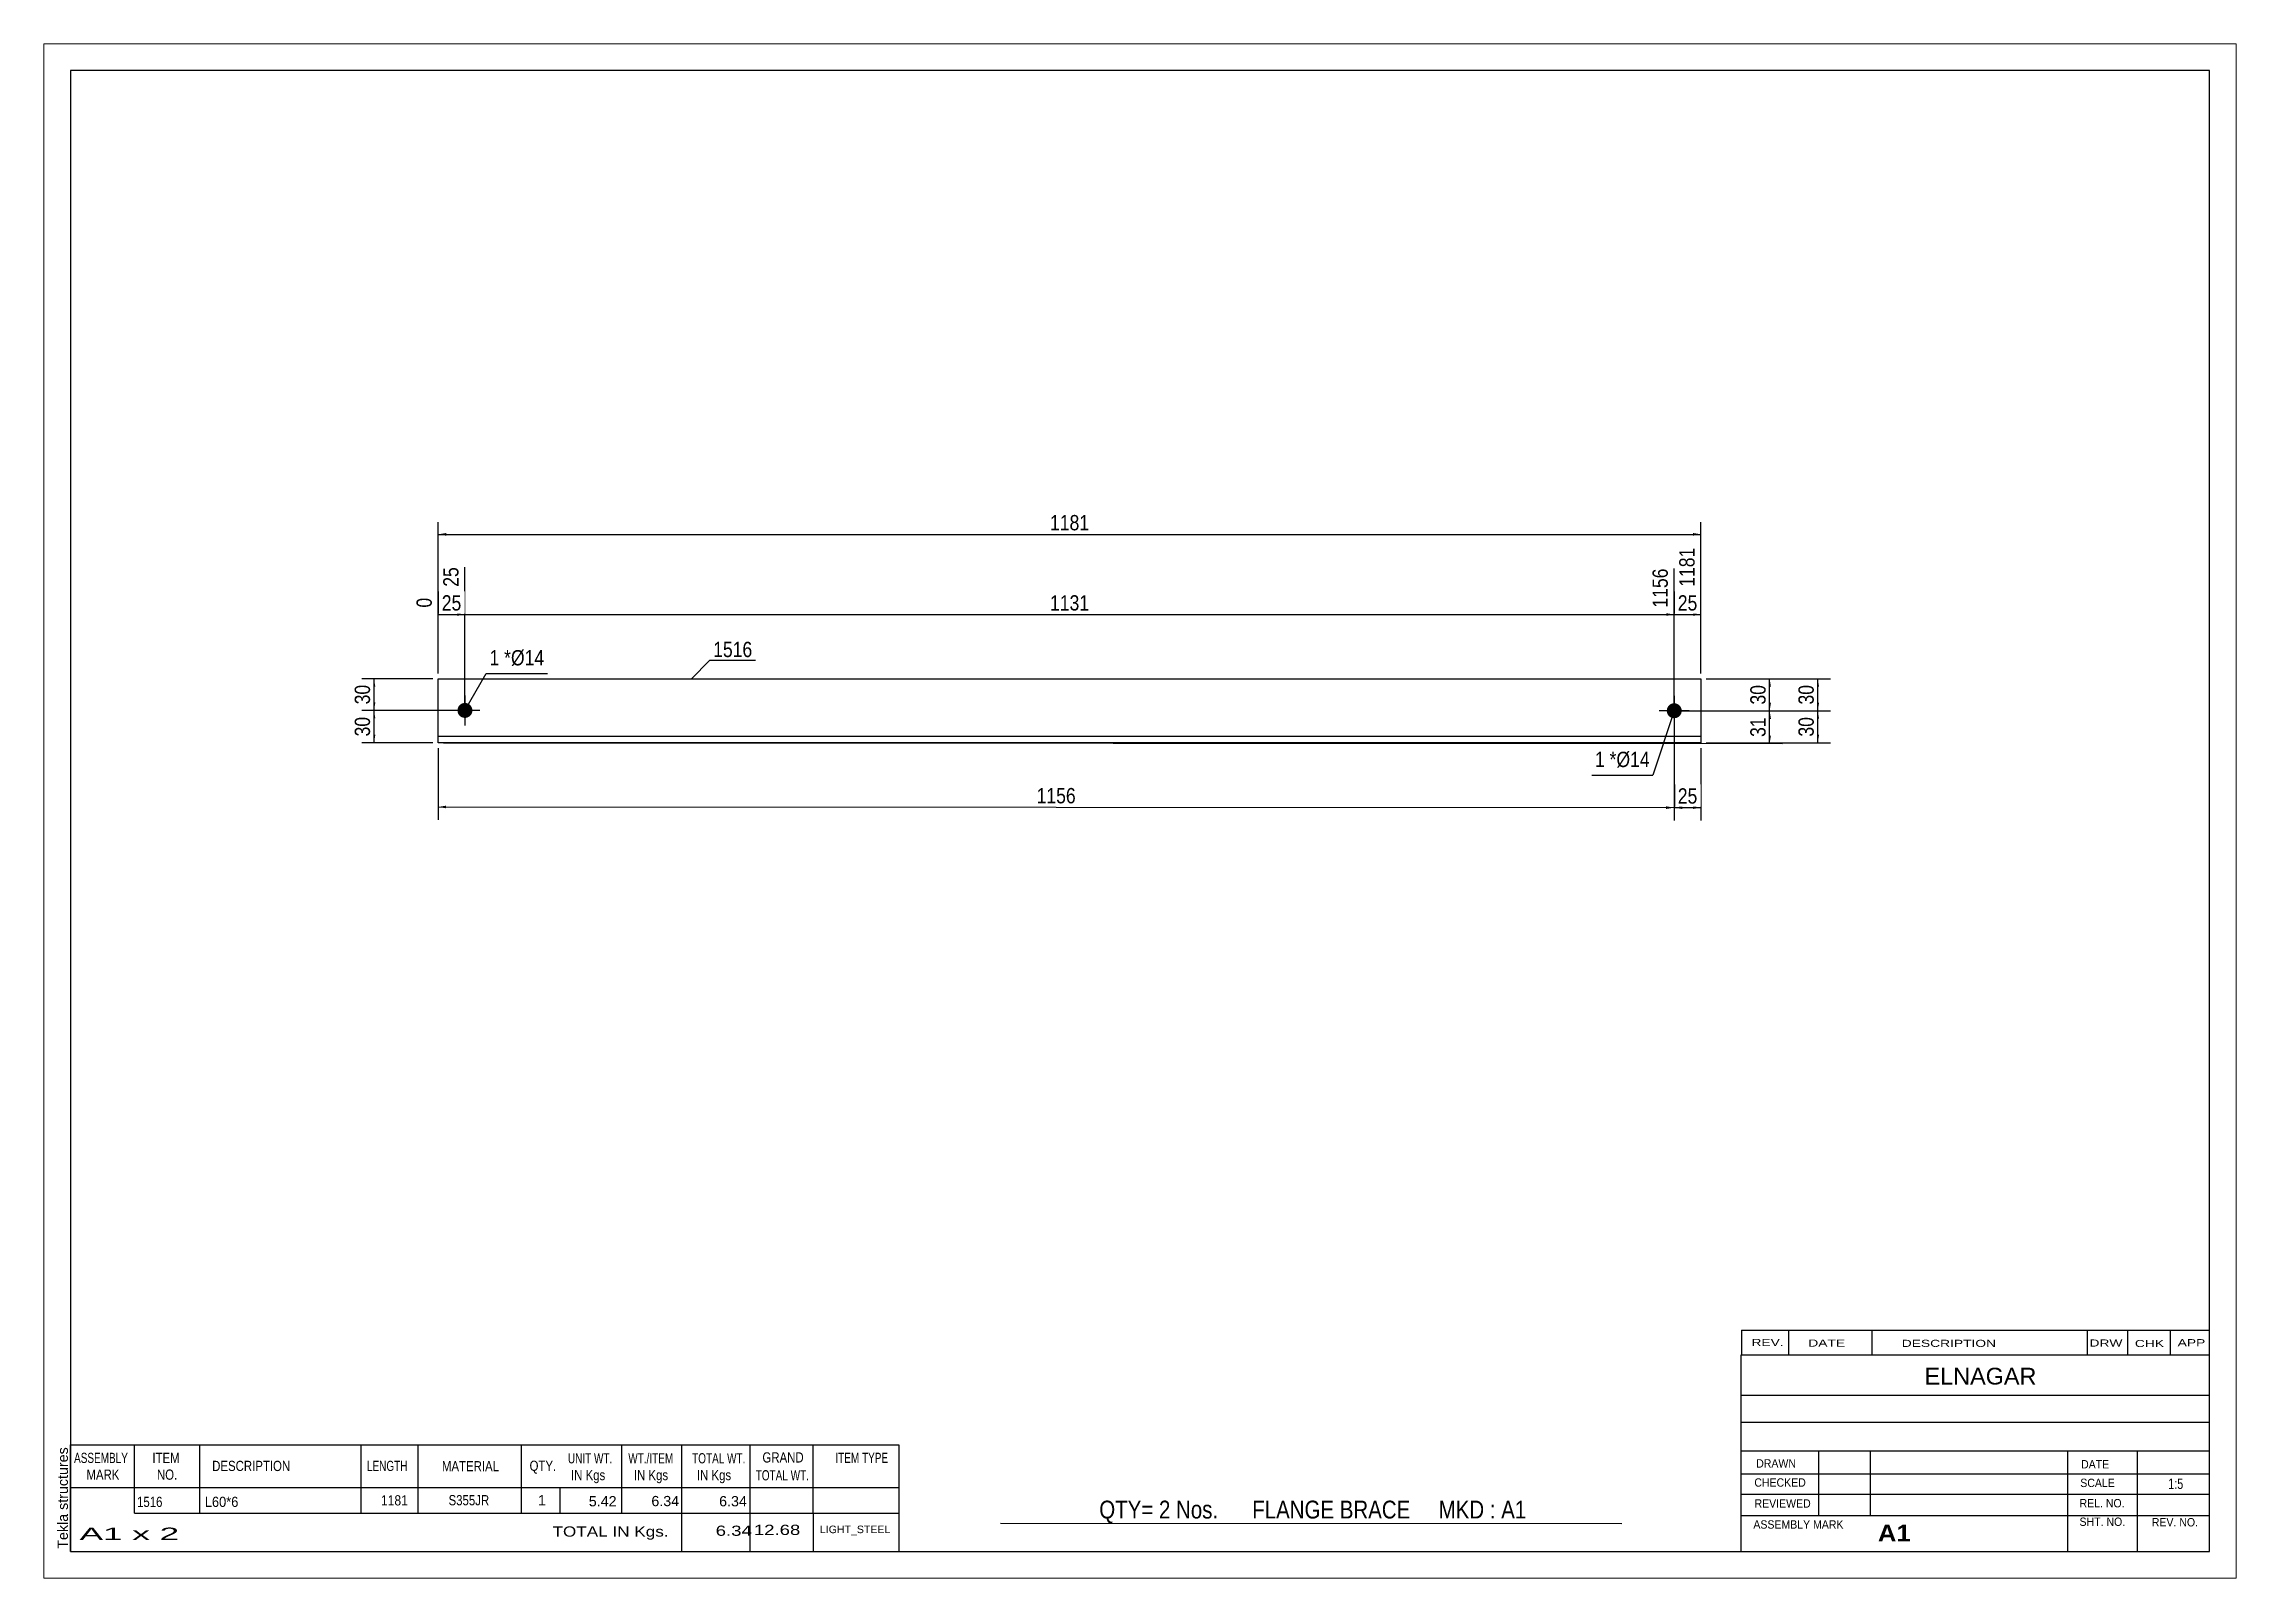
# Paper-space layout 'Layout1' of a CAD drawing. Header units: millimetres. Extents: x 0 to 410, y 0 to 287.
# The model-space entities are those that its viewports show. They can reach past a viewport. Long polylines and large blocks are cut down to what shows.
import ezdxf

# ---------------------------------------------------------------- set-up
doc = ezdxf.new("R2010")
doc.units = ezdxf.units.MM
doc.layers.add('Viewport layer', color=7, linetype='Continuous', plot=False)
doc.styles.add('Arial', font='ARIAL.TTF', dxfattribs={"height": 0.2})
doc.styles.add('Arial Bold', font='ARIALBD.TTF', dxfattribs={"height": 0.2})
doc.styles.add('Arial Narrow', font='ARIALN.TTF', dxfattribs={"height": 0.2})

# ---------------------------------------------------------------- blocks, each defined once
blk = doc.blocks.new('Unknown-629107258-1521')
at = {"color": 5, "linetype": 'Continuous'}
for p, q in [((331.25, 119.75), (-68.75, 119.75)), ((-68.75, 119.75), (-68.75, -157.25)), ((331.25, -157.25), (331.25, 119.75)), ((-68.75, -157.25), (331.25, -157.25))]:
    blk.add_line(p, q, dxfattribs=at)
at = {"color": 174, "linetype": 'Continuous', "style": 'Arial'}
blk.add_text('Tekla structures', height=1.9102, rotation=90, dxfattribs=at).set_placement((-69.25, -156.75))
blk = doc.blocks.new('Part-629107258-1212 - 1209')
at = {"color": 2, "linetype": 'Continuous'}
for p, q in [((0, -6), (0, 6)), ((0, 6), (236.16, 6)), ((236.16, 6), (236.16, -6)), ((236.16, -4.8), (0, -4.8)), ((236.16, -6), (0, -6))]:
    blk.add_line(p, q, dxfattribs=at)
blk = doc.blocks.new('Bolt-629107258-1213 - 1209')
at = {"linetype": 'Continuous'}
blk.add_hatch(color=3, dxfattribs=at).paths.add_polyline_path([(6.4, 0.06, -1), (3.6, 0.06, -1)])
at = {"color": 3, "linetype": 'Continuous'}
for p, q in [((7.8, 0.06), (2.2, 0.06)), ((5, 2.86), (5, -2.74))]:
    blk.add_line(p, q, dxfattribs=at)
blk = doc.blocks.new('Bolt-629107258-1214 - 1209')
at = {"linetype": 'Continuous'}
blk.add_hatch(color=3, dxfattribs=at).paths.add_polyline_path([(232.56, 0, -1), (229.76, 0, -1)])
at = {"color": 3, "linetype": 'Continuous'}
for p, q in [((233.96, 0), (228.36, 0)), ((231.16, 2.8), (231.16, -2.8))]:
    blk.add_line(p, q, dxfattribs=at)
blk = doc.blocks.new('StraightDimension-629107258-1219 - 1209')
at = {"linetype": 'Continuous'}
blk.add_hatch(color=7, dxfattribs=at).paths.add_polyline_path([(234.66, 18.25), (236.16, 18), (234.66, 17.75)])
at = {"color": 7, "linetype": 'Continuous'}
for p, q in [((236.16, 7), (236.16, 30.51)), ((231.16, 1), (231.16, 26.61)), ((231.16, 18), (236.16, 18))]:
    blk.add_line(p, q, dxfattribs=at)
at = {"color": 0}
blk.add_wipeout([(236.09, 18.15), (236.09, 22.35), (231.23, 22.35), (231.23, 18.15)], dxfattribs=at)
at = {"color": 0, "linetype": 'Continuous'}
blk.add_wipeout([(235.56, 31.11), (231.36, 31.11), (231.36, 22.6), (235.56, 22.6)], dxfattribs=at)
at = {"color": 3, "linetype": 'Continuous', "style": 'Arial Narrow'}
blk.add_text('1181', height=2.863, rotation=90.0002, dxfattribs=at).set_placement((234.96, 23.2))
at = {"color": 3, "style": 'Arial Narrow'}
blk.add_text('25', height=2.863, dxfattribs=at).set_placement((231.83, 18.75))
blk = doc.blocks.new('StraightDimension-629107258-1220 - 1209')
at = {"linetype": 'Continuous'}
blk.add_hatch(color=7, dxfattribs=at).paths.add_polyline_path([(229.66, 18.25), (231.16, 18), (229.66, 17.75)])
at = {"color": 7, "linetype": 'Continuous'}
for p, q in [((5, 1.06), (5, 26.86)), ((231.16, 1), (231.16, 26.61)), ((5, 18), (231.16, 18))]:
    blk.add_line(p, q, dxfattribs=at)
at = {"color": 0, "linetype": 'Continuous'}
blk.add_wipeout([(230.56, 27.21), (226.36, 27.21), (226.36, 18.7), (230.56, 18.7)], dxfattribs=at)
at = {"color": 0}
blk.add_wipeout([(122.34, 18.15), (122.34, 22.35), (113.83, 22.35), (113.83, 18.15)], dxfattribs=at)
at = {"color": 3, "linetype": 'Continuous', "style": 'Arial Narrow'}
blk.add_text('1156', height=2.863, rotation=90.0002, dxfattribs=at).set_placement((229.96, 19.3))
at = {"color": 3, "style": 'Arial Narrow'}
blk.add_text('1131', height=2.863, dxfattribs=at).set_placement((114.43, 18.75))
blk = doc.blocks.new('StraightDimension-629107258-1221 - 1209')
at = {"linetype": 'Continuous'}
blk.add_hatch(color=7, dxfattribs=at).paths.add_polyline_path([(3.5, 18.25), (5, 18), (3.5, 17.75)])
at = {"color": 7, "linetype": 'Continuous'}
for p, q in [((5, 1.06), (5, 26.86)), ((0, 7), (0, 21.13)), ((0, 18), (5, 18))]:
    blk.add_line(p, q, dxfattribs=at)
at = {"color": 0}
blk.add_wipeout([(4.93, 18.15), (4.93, 22.35), (0.07, 22.35), (0.07, 18.15)], dxfattribs=at)
at = {"color": 0, "linetype": 'Continuous'}
blk.add_wipeout([(4.4, 27.46), (0.2, 27.46), (0.2, 22.6), (4.4, 22.6)], dxfattribs=at)
blk.add_wipeout([(-0.6, 21.73), (-4.8, 21.73), (-4.8, 18.7), (-0.6, 18.7)], dxfattribs=at)
at = {"color": 3, "linetype": 'Continuous', "style": 'Arial Narrow'}
for s, height, p in [('25', 2.863, (3.8, 23.2)), ('0', 2.86, (-1.2, 19.3))]:
    blk.add_text(s, height=height, rotation=90.0002, dxfattribs=at).set_placement(p)
at = {"color": 3, "style": 'Arial Narrow'}
blk.add_text('25', height=2.863, dxfattribs=at).set_placement((0.67, 18.75))
blk = doc.blocks.new('StraightDimension-629107258-1232 - 1209')
at = {"linetype": 'Continuous'}
for points in [[(1.5, 32.75), (0, 33), (1.5, 33.25)], [(234.66, 33.25), (236.16, 33), (234.66, 32.75)]]:
    blk.add_hatch(color=7, dxfattribs=at).paths.add_polyline_path(points)
at = {"color": 7, "linetype": 'Continuous'}
for p, q in [((0, 7), (0, 35.25)), ((0, 33), (236.16, 33)), ((236.16, 7), (236.16, 35.25))]:
    blk.add_line(p, q, dxfattribs=at)
at = {"color": 0}
blk.add_wipeout([(122.34, 33.15), (122.34, 37.35), (113.83, 37.35), (113.83, 33.15)], dxfattribs=at)
at = {"color": 3, "style": 'Arial Narrow'}
blk.add_text('1181', height=2.863, dxfattribs=at).set_placement((114.43, 33.75))
blk = doc.blocks.new('StraightDimension-629107258-1236 - 1209')
at = {"linetype": 'Continuous'}
for points in [[(248.75, 4.49), (249, 5.99), (249.25, 4.49)], [(249.25, 1.49), (249, -0.01), (248.75, 1.49)]]:
    blk.add_hatch(color=7, dxfattribs=at).paths.add_polyline_path(points)
at = {"color": 7, "linetype": 'Continuous'}
for p, q in [((237.16, 6), (251.4, 5.99)), ((249, -0.01), (249, 5.99)), ((232.16, 0), (251.4, -0.01))]:
    blk.add_line(p, q, dxfattribs=at)
at = {"color": 0}
blk.add_wipeout([(248.85, 5.42), (244.65, 5.42), (244.65, 0.57), (248.85, 0.56)], dxfattribs=at)
at = {"color": 3, "style": 'Arial Narrow'}
blk.add_text('30', height=2.863, rotation=89.9716, dxfattribs=at).set_placement((248.25, 1.16))
blk = doc.blocks.new('StraightDimension-629107258-1237 - 1209')
at = {"linetype": 'Continuous'}
for points in [[(248.75, -1.51), (249, -0.01), (249.25, -1.51)], [(249.25, -4.63), (249, -6.13), (248.75, -4.63)]]:
    blk.add_hatch(color=7, dxfattribs=at).paths.add_polyline_path(points)
at = {"color": 7, "linetype": 'Continuous'}
for p, q in [((232.16, 0), (251.4, -0.01)), ((249, -6.13), (249, -0.01)), ((1, -6), (251.4, -6.13))]:
    blk.add_line(p, q, dxfattribs=at)
at = {"color": 0}
blk.add_wipeout([(248.85, -0.64), (244.65, -0.64), (244.65, -5.49), (248.85, -5.5)], dxfattribs=at)
at = {"color": 3, "style": 'Arial Narrow'}
blk.add_text('31', height=2.863, rotation=89.9716, dxfattribs=at).set_placement((248.25, -4.9))
blk = doc.blocks.new('StraightDimension-629107258-1246 - 1209')
at = {"linetype": 'Continuous'}
for points in [[(232.65, -18.37), (231.15, -18.12), (232.65, -17.87)], [(234.66, -17.87), (236.16, -18.12), (234.66, -18.37)]]:
    blk.add_hatch(color=7, dxfattribs=at).paths.add_polyline_path(points)
at = {"color": 7, "linetype": 'Continuous'}
for p, q in [((231.16, -1), (231.15, -20.52)), ((236.16, -7), (236.16, -20.52)), ((231.15, -18.12), (236.16, -18.12))]:
    blk.add_line(p, q, dxfattribs=at)
at = {"color": 0}
blk.add_wipeout([(236.08, -17.97), (236.09, -13.77), (231.23, -13.77), (231.23, -17.97)], dxfattribs=at)
at = {"color": 3, "style": 'Arial Narrow'}
blk.add_text('25', height=2.863, rotation=-0.0286, dxfattribs=at).set_placement((231.83, -17.37))
blk = doc.blocks.new('StraightDimension-629107258-1247 - 1209')
at = {"linetype": 'Continuous'}
for points in [[(1.49, -18.25), (-0.01, -18), (1.49, -17.75)], [(229.65, -17.87), (231.15, -18.12), (229.65, -18.37)]]:
    blk.add_hatch(color=7, dxfattribs=at).paths.add_polyline_path(points)
at = {"color": 7, "linetype": 'Continuous'}
for p, q in [((231.16, -1), (231.15, -20.52)), ((0, -7), (-0.01, -20.4)), ((-0.01, -18), (231.15, -18.12))]:
    blk.add_line(p, q, dxfattribs=at)
at = {"color": 0}
blk.add_wipeout([(119.83, -17.91), (119.83, -13.71), (111.32, -13.71), (111.32, -17.91)], dxfattribs=at)
at = {"color": 3, "style": 'Arial Narrow'}
blk.add_text('1156', height=2.863, rotation=-0.0286, dxfattribs=at).set_placement((111.92, -17.31))
blk = doc.blocks.new('StraightDimension-629107258-1256 - 1209')
at = {"linetype": 'Continuous'}
for points in [[(-12.25, 4.5), (-12, 6), (-11.75, 4.5)], [(-11.75, 1.56), (-12, 0.06), (-12.25, 1.56)]]:
    blk.add_hatch(color=7, dxfattribs=at).paths.add_polyline_path(points)
at = {"color": 7, "linetype": 'Continuous'}
for p, q in [((-1, 6), (-14.25, 6)), ((-12, 0.06), (-12, 6)), ((4, 0.06), (-14.25, 0.06))]:
    blk.add_line(p, q, dxfattribs=at)
at = {"color": 0}
blk.add_wipeout([(-12.15, 5.46), (-16.35, 5.46), (-16.35, 0.6), (-12.15, 0.6)], dxfattribs=at)
at = {"color": 3, "style": 'Arial Narrow'}
blk.add_text('30', height=2.863, rotation=90.0002, dxfattribs=at).set_placement((-12.75, 1.2))
blk = doc.blocks.new('StraightDimension-629107258-1257 - 1209')
at = {"linetype": 'Continuous'}
for points in [[(-12.25, -1.44), (-12, 0.06), (-11.75, -1.44)], [(-11.75, -4.5), (-12, -6), (-12.25, -4.5)]]:
    blk.add_hatch(color=7, dxfattribs=at).paths.add_polyline_path(points)
at = {"color": 7, "linetype": 'Continuous'}
for p, q in [((4, 0.06), (-14.25, 0.06)), ((-12, -6), (-12, 0.06)), ((-1, -6), (-14.25, -6))]:
    blk.add_line(p, q, dxfattribs=at)
at = {"color": 0}
blk.add_wipeout([(-12.15, -0.54), (-16.35, -0.54), (-16.35, -5.4), (-12.15, -5.4)], dxfattribs=at)
at = {"color": 3, "style": 'Arial Narrow'}
blk.add_text('30', height=2.863, rotation=90.0002, dxfattribs=at).set_placement((-12.75, -4.8))
blk = doc.blocks.new('StraightDimension-629107258-1264 - 1209')
at = {"linetype": 'Continuous'}
for points in [[(257.75, 4.5), (258, 6), (258.25, 4.5)], [(258.25, 1.5), (258, 0), (257.75, 1.5)]]:
    blk.add_hatch(color=7, dxfattribs=at).paths.add_polyline_path(points)
at = {"color": 7, "linetype": 'Continuous'}
for p, q in [((237.16, 6), (260.4, 6)), ((258, 0), (258, 6)), ((232.16, 0), (260.4, 0))]:
    blk.add_line(p, q, dxfattribs=at)
at = {"color": 0}
blk.add_wipeout([(257.85, 5.43), (253.65, 5.43), (253.65, 0.57), (257.85, 0.57)], dxfattribs=at)
at = {"color": 3, "style": 'Arial Narrow'}
blk.add_text('30', height=2.863, rotation=90.0002, dxfattribs=at).set_placement((257.25, 1.17))
blk = doc.blocks.new('StraightDimension-629107258-1265 - 1209')
at = {"linetype": 'Continuous'}
for points in [[(257.75, -1.5), (258, 0), (258.25, -1.5)], [(258.25, -4.5), (258, -6), (257.75, -4.5)]]:
    blk.add_hatch(color=7, dxfattribs=at).paths.add_polyline_path(points)
at = {"color": 7, "linetype": 'Continuous'}
for p, q in [((232.16, 0), (260.4, 0)), ((258, -6), (258, 0)), ((237.16, -6), (260.4, -6))]:
    blk.add_line(p, q, dxfattribs=at)
at = {"color": 0}
blk.add_wipeout([(257.85, -0.57), (253.65, -0.57), (253.65, -5.43), (257.85, -5.43)], dxfattribs=at)
at = {"color": 3, "style": 'Arial Narrow'}
blk.add_text('30', height=2.863, rotation=90.0002, dxfattribs=at).set_placement((257.25, -4.83))
blk = doc.blocks.new('CBS_REVISION-629107258-1536')
at = {"color": 7, "linetype": 'Continuous'}
for p, q in [((243.74, -115.87), (331.24, -115.87)), ((243.74, -115.87), (243.74, -120.5)), ((252.54, -115.87), (252.54, -120.5)), ((268.13, -115.87), (268.13, -120.44)), ((308.39, -115.87), (308.39, -120.5)), ((315.93, -115.87), (315.93, -120.5)), ((323.88, -115.87), (323.88, -120.5)), ((243.74, -120.5), (331.24, -120.5))]:
    blk.add_line(p, q, dxfattribs=at)
at = {"color": 7, "style": 'Arial Narrow', "width": 1.7}
for s, height, p in [('REV.', 1.326, (245.6, -118.82)), ('DATE', 1.326, (256.23, -118.94)), ('DESCRIPTION', 1.3257, (273.71, -118.99)), ('DRW', 1.326, (308.82, -118.93)), ('CHK', 1.326, (317.31, -119.02)), ('APP', 1.326, (325.31, -118.87))]:
    blk.add_text(s, height=height, dxfattribs=at).set_placement(p)
blk = doc.blocks.new('CBS_BOM-629107258-1533')
at = {"color": 7, "linetype": 'Continuous'}
for p, q in [((-68.78, -145.28), (-68.78, -137.28)), ((-68.78, -137.28), (86.14, -137.28)), ((-56.78, -145.28), (-56.78, -137.28)), ((-44.59, -145.28), (-44.59, -137.28)), ((-14.43, -145.28), (-14.43, -137.28)), ((-3.75, -145.28), (-3.75, -137.28)), ((15.57, -145.28), (15.57, -137.28)), ((34.37, -145.28), (34.37, -137.28)), ((45.58, -145.28), (45.58, -137.28)), ((58.37, -145.28), (58.37, -137.28)), ((70.12, -145.28), (70.12, -137.28)), ((86.14, -137.29), (86.14, -145.27)), ((-68.78, -145.28), (86.14, -145.28)), ((-68.78, -150.08), (-68.78, -145.28)), ((-56.78, -150.08), (-56.78, -145.28)), ((-44.59, -150.08), (-44.59, -145.28)), ((-14.43, -150.08), (-14.43, -145.28)), ((-3.75, -150.08), (-3.75, -145.28)), ((15.57, -150.08), (15.57, -145.28)), ((22.83, -150.08), (22.83, -145.28)), ((34.37, -150.08), (34.37, -145.28)), ((45.58, -150.08), (45.58, -145.28)), ((58.37, -150.08), (58.37, -145.28)), ((70.14, -150.08), (70.14, -145.28)), ((86.14, -145.28), (86.14, -150.08)), ((-68.78, -157.28), (-68.78, -150.1)), ((-56.78, -150.08), (86.14, -150.08)), ((45.58, -157.28), (45.58, -150.1)), ((58.37, -157.28), (58.37, -150.1)), ((70.18, -157.28), (70.18, -150.1)), ((86.14, -150.08), (86.14, -157.28)), ((-68.78, -157.28), (86.14, -157.28))]:
    blk.add_line(p, q, dxfattribs=at)
at = {"color": 3, "linetype": 'Continuous', "style": 'Arial'}
for s, height, width, p in [('ASSEMBLY', 1.91, 0.7, (-68.1, -140.71)), ('ITEM', 1.91, 0.8, (-53.45, -140.71)), ('UNIT WT.', 1.91, 0.7, (24.26, -140.78)), ('WT./ITEM', 1.91, 0.7, (35.55, -140.78)), ('TOTAL WT.', 1.91, 0.7, (47.49, -140.78)), ('GRAND', 1.91, 0.8, (60.64, -140.62)), ('ITEM TYPE', 1.91, 0.7, (74.28, -140.7)), ('MARK', 1.91, 0.8, (-65.78, -143.84)), ('NO.', 1.91, 0.8, (-52.6, -143.84)), ('DESCRIPTION', 1.9102, 0.8, (-42.27, -142.21)), ('LENGTH', 1.91, 0.7, (-13.32, -142.21)), ('MATERIAL', 1.91, 0.8, (0.7, -142.26)), ('QTY.', 1.91, 0.8, (17.09, -142.18)), ('IN Kgs', 1.91, 0.8, (24.84, -143.92)), ('IN Kgs', 1.91, 0.8, (36.59, -143.92)), ('IN Kgs', 1.91, 0.8, (48.38, -143.92)), ('TOTAL WT.', 1.91, 0.7, (59.38, -143.96))]:
    blk.add_text(s, height=height, dxfattribs=dict(at, width=width)).set_placement(p)
at = {"color": 7, "linetype": 'Continuous', "style": 'Arial'}
for s, width, p in [('1516', 0.8, (-56.32, -148.93)), ('L60*6', 0.9, (-43.65, -148.93)), ('1181', 0.85, (-10.71, -148.65)), ('S355JR', 0.8, (1.94, -148.62))]:
    blk.add_text(s, height=1.91, dxfattribs=dict(at, width=width)).set_placement(p)
for s, p in [('1', (18.66, -148.62)), ('5.42', (28.17, -148.81)), ('6.34', (39.87, -148.78)), ('6.34', (52.54, -148.81))]:
    blk.add_text(s, height=1.91, dxfattribs=at).set_placement(p)
at = {"color": 6, "linetype": 'Continuous', "style": 'Arial'}
for s, height, width, p in [('A1 x 2', 2.292, 2.05, (-67.06, -155.09)), ('TOTAL IN Kgs.', 1.9102, 1.2, (21.38, -154.48)), ('6.34', 1.91, 1.3, (51.9, -154.33)), ('12.68', 1.91, 1.3, (59.04, -154.17))]:
    blk.add_text(s, height=height, dxfattribs=dict(at, width=width)).set_placement(p)
blk.add_text('LIGHT_STEEL', height=1.4135, dxfattribs=at).set_placement((71.39, -153.83))
blk = doc.blocks.new('CBS_CALLOFF-629107258-1534')
at = {"color": 7, "linetype": 'Continuous'}
blk.add_line((105.13, -151.98), (221.36, -152), dxfattribs=at)
at = {"color": 3, "linetype": 'Continuous', "style": 'Arial Narrow'}
blk.add_text('QTY= 2 Nos.      FLANGE BRACE     MKD : A1', height=3.3405, dxfattribs=at).set_placement((123.63, -151.09))
blk = doc.blocks.new('CBS_NAME_BLOG-629107258-1535')
at = {"color": 7, "linetype": 'Continuous'}
for p, q in [((243.66, -120.5), (331.18, -120.5)), ((243.66, -157.21), (243.66, -120.5)), ((243.66, -128.04), (331.18, -128.04)), ((243.73, -133.09), (331.25, -133.09)), ((243.66, -138.46), (331.18, -138.46)), ((258.18, -150.57), (258.18, -138.47)), ((267.87, -150.54), (267.87, -138.47)), ((304.78, -157.21), (304.78, -138.48)), ((317.83, -157.21), (317.83, -138.47)), ((243.67, -142.76), (331.25, -142.74)), ((243.66, -146.51), (331.18, -146.51)), ((243.66, -150.55), (331.18, -150.55)), ((243.66, -157.25), (331.25, -157.25))]:
    blk.add_line(p, q, dxfattribs=at)
at = {"color": 3, "linetype": 'Continuous', "style": 'Arial'}
blk.add_text('ELNAGAR', height=3.133, dxfattribs=at).set_placement((277.98, -126.03))
at = {"color": 3, "linetype": 'Continuous'}
for s, height, style, width, p in [('DRAWN', 1.566, 'Arial', 0.9, (246.49, -141.57)), ('DATE', 1.566, 'Arial', 0.9, (307.25, -141.73)), ('CHECKED', 1.566, 'Arial', 0.9, (246.14, -145.14)), ('REVIEWED', 1.566, 'Arial', 0.9, (246.18, -149.06)), ('REL. NO.', 1.566, 'Arial', 0.9, (306.96, -149.01)), ('SCALE', 1.566, 'Arial', 0.9, (307.1, -145.21)), ('1:5', 1.957, 'Arial Narrow', 0.9, (323.55, -145.57)), ('ASSEMBLY MARK', 1.5663, 'Arial', 0.9, (245.96, -152.99)), ('SHT. NO.', 1.566, 'Arial', 0.9, (306.96, -152.48)), ('REV. NO.', 1.566, 'Arial', 0.9, (320.48, -152.57)), ('A1', 3.131, 'Arial Bold', 1.1, (269.24, -155.39))]:
    blk.add_text(s, height=height, dxfattribs=dict(at, style=style, width=width)).set_placement(p)
blk = doc.blocks.new('Mark-629107258-1271 - 1209')
at = {"color": 0}
blk.add_wipeout([(58.74, 10.04), (58.74, 13.04), (51.43, 13.04), (51.43, 10.04)], dxfattribs=at)
blk.add_wipeout([(58.74, 10.04), (58.74, 13.04), (51.43, 13.04), (51.43, 10.04)], dxfattribs=at)
at = {"color": 7, "linetype": 'Continuous'}
for p, q in [((47.29, 5.9), (50.83, 9.44)), ((50.83, 9.44), (59.34, 9.44))]:
    blk.add_line(p, q, dxfattribs=at)
at = {"color": 3, "style": 'Arial Narrow'}
blk.add_text('1516', height=2.863, dxfattribs=at).set_placement((51.43, 10.04))
blk = doc.blocks.new('Mark-629107258-1274 - 1209')
at = {"color": 0}
blk.add_wipeout([(11.43, 8.49), (11.43, 11.49), (9.6, 11.49), (9.6, 8.49)], dxfattribs=at)
blk.add_wipeout([(11.43, 8.49), (11.43, 11.49), (9.6, 11.49), (9.6, 8.49)], dxfattribs=at)
at = {"color": 7, "linetype": 'Continuous'}
blk.add_line((5, 0.06), (9, 6.99), dxfattribs=at)
at = {"color": 0}
blk.add_wipeout([(13.61, 8.49), (13.61, 11.49), (12.33, 11.49), (12.33, 8.49)], dxfattribs=at)
blk.add_wipeout([(13.61, 8.49), (13.61, 11.49), (12.33, 11.49), (12.33, 8.49)], dxfattribs=at)
at = {"color": 3, "style": 'Arial Narrow'}
blk.add_text('1', height=2.86, dxfattribs=at).set_placement((9.6, 8.49))
at = {"color": 0}
blk.add_wipeout([(19.82, 8.49), (19.82, 11.49), (13.61, 11.49), (13.61, 8.49)], dxfattribs=at)
blk.add_wipeout([(19.82, 8.49), (19.82, 11.49), (13.61, 11.49), (13.61, 8.49)], dxfattribs=at)
at = {"color": 7, "linetype": 'Continuous'}
blk.add_line((9, 6.99), (20.42, 6.99), dxfattribs=at)
at = {"color": 3, "style": 'Arial Narrow'}
for s, height, p in [('*', 2.86, (12.33, 8.49)), ('Ø14', 2.863, (13.61, 8.49))]:
    blk.add_text(s, height=height, dxfattribs=at).set_placement(p)
blk = doc.blocks.new('Mark-629107258-1275 - 1209')
at = {"color": 0}
blk.add_wipeout([(218.17, -10.53), (218.17, -7.53), (216.34, -7.53), (216.34, -10.53)], dxfattribs=at)
blk.add_wipeout([(218.17, -10.53), (218.17, -7.53), (216.34, -7.53), (216.34, -10.53)], dxfattribs=at)
blk.add_wipeout([(220.35, -10.53), (220.35, -7.53), (219.07, -7.53), (219.07, -10.53)], dxfattribs=at)
blk.add_wipeout([(220.35, -10.53), (220.35, -7.53), (219.07, -7.53), (219.07, -10.53)], dxfattribs=at)
at = {"color": 3, "style": 'Arial Narrow'}
blk.add_text('1', height=2.86, dxfattribs=at).set_placement((216.34, -10.53))
at = {"color": 0}
blk.add_wipeout([(226.56, -10.53), (226.56, -7.53), (220.35, -7.53), (220.35, -10.53)], dxfattribs=at)
blk.add_wipeout([(226.56, -10.53), (226.56, -7.53), (220.35, -7.53), (220.35, -10.53)], dxfattribs=at)
at = {"color": 7, "linetype": 'Continuous'}
for p in [(231.16, 0), (215.74, -12.03)]:
    blk.add_line(p, (227.16, -12.03), dxfattribs=at)
at = {"color": 3, "style": 'Arial Narrow'}
for s, height, p in [('*', 2.86, (219.07, -10.53)), ('Ø14', 2.863, (220.35, -10.53))]:
    blk.add_text(s, height=height, dxfattribs=at).set_placement(p)

msp = doc.modelspace()

# ---------------------------------------------------------------- block references
for name in ['Unknown-629107258-1521', 'Part-629107258-1212 - 1209', 'Bolt-629107258-1213 - 1209', 'Bolt-629107258-1214 - 1209', 'CBS_REVISION-629107258-1536', 'CBS_NAME_BLOG-629107258-1535', 'CBS_BOM-629107258-1533', 'CBS_CALLOFF-629107258-1534']:
    msp.add_blockref(name, (0, 0))

# ---------------------------------------------------------------- next in the draw order: block references
msp.add_blockref('StraightDimension-629107258-1219 - 1209', (0, 0))

# ---------------------------------------------------------------- next in the draw order: block references
msp.add_blockref('StraightDimension-629107258-1220 - 1209', (0, 0))

# ---------------------------------------------------------------- next in the draw order: block references
msp.add_blockref('StraightDimension-629107258-1221 - 1209', (0, 0))

# ---------------------------------------------------------------- next in the draw order: block references
msp.add_blockref('StraightDimension-629107258-1232 - 1209', (0, 0))

# ---------------------------------------------------------------- next in the draw order: block references
for name in ['Mark-629107258-1271 - 1209', 'StraightDimension-629107258-1236 - 1209']:
    msp.add_blockref(name, (0, 0))

# ---------------------------------------------------------------- next in the draw order: block references
msp.add_blockref('StraightDimension-629107258-1237 - 1209', (0, 0))

# ---------------------------------------------------------------- next in the draw order: block references
msp.add_blockref('StraightDimension-629107258-1246 - 1209', (0, 0))

# ---------------------------------------------------------------- next in the draw order: block references
msp.add_blockref('StraightDimension-629107258-1247 - 1209', (0, 0))

# ---------------------------------------------------------------- next in the draw order: block references
for name in ['StraightDimension-629107258-1256 - 1209', 'StraightDimension-629107258-1264 - 1209']:
    msp.add_blockref(name, (0, 0))

# ---------------------------------------------------------------- next in the draw order: block references
for name in ['StraightDimension-629107258-1257 - 1209', 'StraightDimension-629107258-1265 - 1209']:
    msp.add_blockref(name, (0, 0))

# ---------------------------------------------------------------- next in the draw order: block references
for name in ['Mark-629107258-1274 - 1209', 'Mark-629107258-1275 - 1209']:
    msp.add_blockref(name, (0, 0))

psp = doc.layouts.get("Layout1")

# ---------------------------------------------------------------- viewports
at = {"layer": 'Viewport layer', "view_target_point": (131.25, -18.75)}
psp.add_viewport(center=(205, 143.5), size=(410, 287), view_center_point=(0, 0), view_height=287, dxfattribs=at)

doc.saveas('drawing.dxf')
